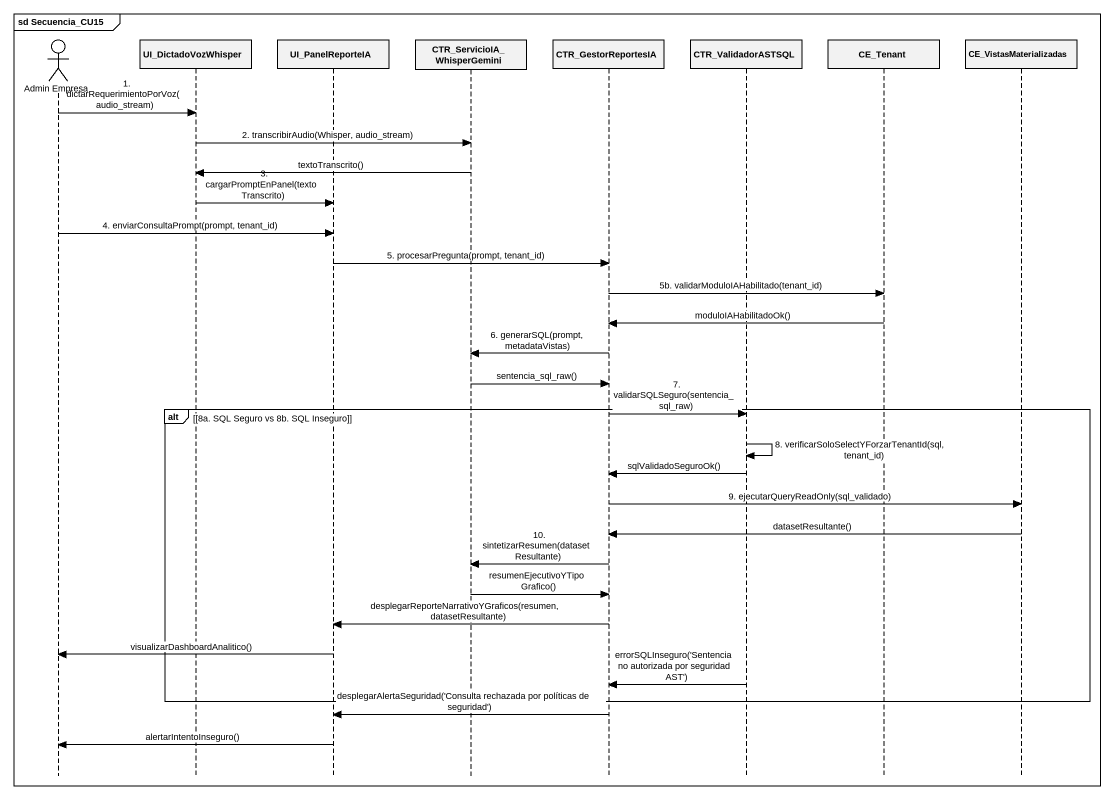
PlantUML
@startuml
mainframe sd Secuencia_CU15
hide footbox
actor "Admin Empresa" as Admin_Empresa
participant UI_DictadoVozWhisper
participant UI_PanelReporteIA
participant CTR_ServicioIA_WhisperGemini
participant CTR_GestorReportesIA
participant CTR_ValidadorASTSQL
participant CE_Tenant
participant CE_VistasMaterializadas

Admin_Empresa -> UI_DictadoVozWhisper : 1. dictarRequerimientoPorVoz(audio_stream)
UI_DictadoVozWhisper -> CTR_ServicioIA_WhisperGemini : 2. transcribirAudio(Whisper, audio_stream)
CTR_ServicioIA_WhisperGemini -> UI_DictadoVozWhisper : textoTranscrito()
UI_DictadoVozWhisper -> UI_PanelReporteIA : 3. cargarPromptEnPanel(textoTranscrito)
Admin_Empresa -> UI_PanelReporteIA : 4. enviarConsultaPrompt(prompt, tenant_id)
UI_PanelReporteIA -> CTR_GestorReportesIA : 5. procesarPregunta(prompt, tenant_id)
CTR_GestorReportesIA -> CE_Tenant : 5b. validarModuloIAHabilitado(tenant_id)
CE_Tenant -> CTR_GestorReportesIA : moduloIAHabilitadoOk()
CTR_GestorReportesIA -> CTR_ServicioIA_WhisperGemini : 6. generarSQL(prompt, metadataVistas)
CTR_ServicioIA_WhisperGemini -> CTR_GestorReportesIA : sentencia_sql_raw()
alt [8a. SQL Seguro vs 8b. SQL Inseguro]
  CTR_GestorReportesIA -> CTR_ValidadorASTSQL : 7. validarSQLSeguro(sentencia_sql_raw)
  CTR_ValidadorASTSQL -> CTR_ValidadorASTSQL : 8. verificarSoloSelectYForzarTenantId(sql, tenant_id)
  CTR_ValidadorASTSQL -> CTR_GestorReportesIA : sqlValidadoSeguroOk()
  CTR_GestorReportesIA -> CE_VistasMaterializadas : 9. ejecutarQueryReadOnly(sql_validado)
  CE_VistasMaterializadas -> CTR_GestorReportesIA : datasetResultante()
  CTR_GestorReportesIA -> CTR_ServicioIA_WhisperGemini : 10. sintetizarResumen(datasetResultante)
  CTR_ServicioIA_WhisperGemini -> CTR_GestorReportesIA : resumenEjecutivoYTipoGrafico()
  CTR_GestorReportesIA -> UI_PanelReporteIA : desplegarReporteNarrativoYGraficos(resumen, datasetResultante)
  UI_PanelReporteIA -> Admin_Empresa : visualizarDashboardAnalitico()
  CTR_ValidadorASTSQL -> CTR_GestorReportesIA : errorSQLInseguro('Sentencia no autorizada por seguridad AST')
end
CTR_GestorReportesIA -> UI_PanelReporteIA : desplegarAlertaSeguridad('Consulta rechazada por políticas de seguridad')
UI_PanelReporteIA -> Admin_Empresa : alertarIntentoInseguro()
@enduml
